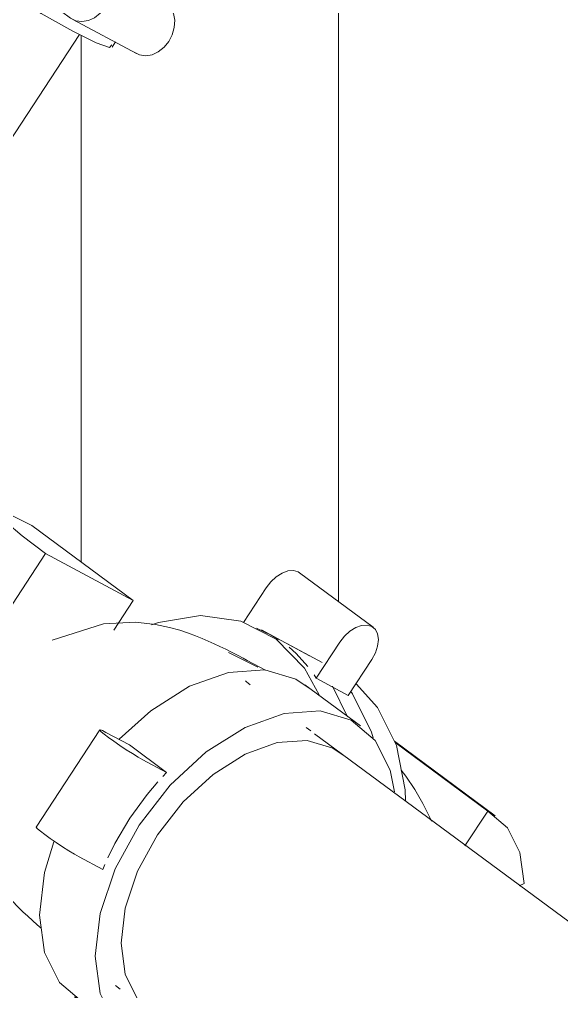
# Model space of a CAD drawing. Header units: metres. Extents: x 63 to 378, y -27 to 78.
# Drawn here: x 316.984 to 317.445, y 2.261 to 3.088 of the extents above; entities that cross this region are included whole.
import ezdxf

# ---------------------------------------------------------------- set-up
doc = ezdxf.new("R2010")
doc.units = ezdxf.units.M
doc.layers.add('P-PIPE', color=7, linetype='Continuous', lineweight=18)

# ---------------------------------------------------------------- blocks, each defined once
blk = doc.blocks.new('Victaulic-IPS-Rigid Coupling Style 07-W07-107 - Standard-V473-3D BOMBAS')
at = {"layer": 'P-PIPE', "color": 1, "true_color": 0xff0000}
for p, q in [((-60.44207, 3.30329), (-60.46113, 3.31349)), ((-60.4437, 3.30081), (-60.45925, 3.3123)), ((-60.44041, 3.30793), (-60.48129, 3.24566)), ((-60.4865, 3.27078), (-60.47095, 3.25929)), ((-60.19987, 3.14543), (-60.21596, 3.15347)), ((-60.23661, 3.14779), (-60.26386, 3.10627)), ((-60.21339, 3.13062), (-60.23661, 3.14779)), ((-60.23368, 3.14606), (-60.23661, 3.14779)), ((-60.19063, 3.1421), (-60.19945, 3.14525)), ((-60.18844, 3.1439), (-60.19018, 3.14203)), ((-60.18239, 3.11877), (-60.18447, 3.11967)), ((-60.18239, 3.11877), (-60.15916, 3.10161)), ((-60.17444, 3.11139), (-60.16437, 3.12674)), ((-60.26386, 3.10627), (-60.24064, 3.08911)), ((-60.23875, 3.08792), (-60.18453, 3.05891)), ((-60.20524, 3.06446), (-60.20241, 3.06878))]:
    blk.add_line(p, q, dxfattribs=at)
for points in [[(-60.45925, 3.3123, 0), (-60.46379, 3.3146, 0), (-60.46895, 3.31534, 0), (-60.47438, 3.31445, 0), (-60.47971, 3.312, 0), (-60.48457, 3.30816, 0), (-60.48863, 3.30318, 0), (-60.49162, 3.29741, 0), (-60.49333, 3.29124, 0), (-60.49365, 3.2851, 0), (-60.49255, 3.27939, 0), (-60.49011, 3.2745, 0), (-60.4865, 3.27078, 0)], [(-60.41268, 3.29761, 0), (-60.42674, 3.30445, 0), (-60.43809, 3.30839, 0), (-60.4402, 3.30614, 0), (-60.43292, 3.29782, 0), (-60.41674, 3.28403, 0), (-60.39276, 3.26569, 0)], [(-60.39276, 3.26569, 0), (-60.36263, 3.24405, 0), (-60.3284, 3.22059, 0), (-60.29239, 3.19691, 0), (-60.25706, 3.17463, 0), (-60.22482, 3.15525, 0), (-60.19787, 3.1401, 0), (-60.17804, 3.13022, 0), (-60.16669, 3.12627, 0), (-60.16458, 3.12853, 0), (-60.17187, 3.13684, 0), (-60.18466, 3.1479, 0)], [(-60.43364, 3.20341, 0), (-60.45761, 3.22176, 0), (-60.47379, 3.23555, 0), (-60.48108, 3.24386, 0), (-60.47999, 3.24617, 0)], [(-60.20546, 3.06626, 0), (-60.20757, 3.064, 0), (-60.21892, 3.06795, 0), (-60.23875, 3.07783, 0), (-60.2657, 3.09298, 0), (-60.29794, 3.11235, 0), (-60.33326, 3.13464, 0), (-60.36927, 3.15832, 0), (-60.40351, 3.18178, 0), (-60.43364, 3.20341, 0)], [(-60.20832, 3.13169, 0), (-60.21439, 3.13502, 0), (-60.22624, 3.14174, 0)], [(-60.24064, 3.08911, 0), (-60.23609, 3.0868, 0), (-60.23093, 3.08607, 0), (-60.2255, 3.08696, 0), (-60.22018, 3.0894, 0), (-60.21532, 3.09325, 0), (-60.21125, 3.09822, 0), (-60.20826, 3.10399, 0), (-60.20655, 3.11016, 0), (-60.20623, 3.11631, 0), (-60.20733, 3.12202, 0), (-60.20977, 3.1269, 0), (-60.21339, 3.13062, 0)], [(-60.1879, 3.12123, 0), (-60.19606, 3.12522, 0), (-60.20122, 3.12788, 0)], [(-60.15916, 3.10161, 0), (-60.15555, 3.09789, 0), (-60.15311, 3.09301, 0), (-60.15201, 3.0873, 0), (-60.15233, 3.08115, 0), (-60.15404, 3.07498, 0), (-60.15703, 3.06921, 0), (-60.16109, 3.06423, 0), (-60.16595, 3.06039, 0), (-60.17128, 3.05794, 0), (-60.17671, 3.05706, 0), (-60.18187, 3.05779, 0), (-60.18641, 3.0601, 0)]]:
    blk.add_polyline3d(points, dxfattribs=at)
blk = doc.blocks.new('Victaulic-IPS-Elbow No 10-13 - AC-2776759-3D BOMBAS')
at = {"layer": 'P-PIPE', "color": 11, "lineweight": 9, "true_color": 0xff8080}
for p, q in [((-59.87905, 2.41028), (-59.96488, 2.4737)), ((-59.96465, 2.4735), (-59.9624, 2.47167)), ((-59.9624, 2.47167), (-59.96465, 2.4735)), ((-59.88545, 2.41433), (-59.96434, 2.47262)), ((-59.88545, 2.41433), (-59.90486, 2.38476)), ((-59.85868, 2.35064), (-59.8545, 2.35271))]:
    blk.add_line(p, q, dxfattribs=at)
at = {"layer": 'P-PIPE', "color": 11, "true_color": 0xff8080}
blk.add_polyline3d([(-59.95905, 2.44916, 0), (-59.95509, 2.44392, 0), (-59.94752, 2.43254, 0), (-59.94072, 2.42085, 0), (-59.93467, 2.40893, 0), (-59.93328, 2.40576, 0)], dxfattribs=at)
at = {"layer": 'P-PIPE', "color": 11, "lineweight": 9, "true_color": 0xff8080}
blk.add_polyline3d([(-59.8545, 2.35271, 0), (-59.8581, 2.37908, 0), (-59.86866, 2.4001, 0), (-59.88545, 2.41433, 0)], dxfattribs=at)
blk = doc.blocks.new('Victaulic-IPS-Rigid Coupling Style 07-W07-107 - Standard-V475-3D BOMBAS')
at = {"layer": 'P-PIPE', "color": 11, "true_color": 0xff8080}
for p, q in [((-60.02643, 2.5408), (-60.05659, 2.55693)), ((-60.00479, 2.49438), (-60.01757, 2.52054))]:
    blk.add_line(p, q, dxfattribs=at)
blk.add_polyline3d([(-59.99757, 2.52263, 0), (-59.97926, 2.50249, 0), (-59.96308, 2.47011, 0), (-59.9558, 2.43223, 0), (-59.95545, 2.42297, 0)], dxfattribs=at)
blk = doc.blocks.new('Victaulic-IPS-Elbow No 10-13 - AC-V481-3D BOMBAS')
at = {"layer": 'P-PIPE', "color": 11, "lineweight": 9, "true_color": 0xff8080}
for p, q in [((-60.30139, 2.66835), (-60.37612, 2.5545)), ((-60.18725, 2.59343), (-60.27368, 2.65729)), ((-60.26198, 2.63342), (-60.33671, 2.51957)), ((-60.26198, 2.63342), (-60.18725, 2.59343)), ((-60.20377, 2.56826), (-60.18725, 2.59343)), ((-60.37612, 2.5545), (-60.45085, 2.44065)), ((-60.41144, 2.40572), (-60.33671, 2.51957)), ((-60.33671, 2.51957), (-60.30087, 2.50039)), ((-60.30087, 2.50039), (-60.33671, 2.51957)), ((-60.33671, 2.36573), (-60.41144, 2.40572)), ((-60.32126, 2.38927), (-60.33671, 2.36573))]:
    blk.add_line(p, q, dxfattribs=at)
at = {"layer": 'P-PIPE', "color": 11, "true_color": 0xff8080}
for p, q in [((-60.07473, 2.53423), (-60.09017, 2.54249)), ((-60.03613, 2.48245), (-60.04009, 2.48538)), ((-60.20236, 2.26577), (-60.1984, 2.26284))]:
    blk.add_line(p, q, dxfattribs=at)
at = {"layer": 'P-PIPE', "color": 11, "lineweight": 9, "true_color": 0xff8080}
for points in [[(-60.27368, 2.65729, 0), (-60.29008, 2.66547, 0), (-60.29947, 2.66873, 0), (-60.30121, 2.66686, 0), (-60.29519, 2.65999, 0), (-60.28181, 2.64858, 0), (-60.26198, 2.63342, 0)], [(-60.37504, 2.55493, 0), (-60.37594, 2.55301, 0), (-60.36991, 2.54614, 0), (-60.35653, 2.53473, 0), (-60.33671, 2.51957, 0)], [(-60.33671, 2.51957, 0), (-60.35653, 2.53473, 0), (-60.36991, 2.54614, 0), (-60.37594, 2.55301, 0), (-60.37504, 2.55493, 0)], [(-60.41144, 2.40572, 0), (-60.43126, 2.42088, 0), (-60.44464, 2.43229, 0), (-60.45067, 2.43917, 0), (-60.44977, 2.44108, 0)]]:
    blk.add_polyline3d(points, dxfattribs=at)
at = {"layer": 'P-PIPE', "color": 11, "true_color": 0xff8080}
for points in [[(-60.25634, 2.55982, 0), (-60.21251, 2.57374, 0), (-60.18536, 2.57496, 0), (-60.16823, 2.57307, 0), (-60.15643, 2.57058, 0), (-60.14756, 2.5681, 0), (-60.14038, 2.56572, 0), (-60.1342, 2.56342, 0), (-60.12862, 2.56117, 0), (-60.1234, 2.55893, 0), (-60.11838, 2.55667, 0), (-60.11346, 2.55435, 0), (-60.10856, 2.55197, 0), (-60.10363, 2.54951, 0), (-60.09865, 2.54696, 0), (-60.09359, 2.54431, 0), (-60.09017, 2.54249, 0)], [(-60.0916, 2.52511, 0), (-60.09077, 2.52436, 0), (-60.08947, 2.52323, 0), (-60.08776, 2.52177, 0)], [(-60.31664, 2.48869, 0), (-60.3308, 2.44637, 0), (-60.32614, 2.40062, 0), (-60.31646, 2.37523, 0), (-60.30791, 2.36026, 0), (-60.30094, 2.35043, 0), (-60.29514, 2.34328, 0), (-60.29009, 2.33764, 0), (-60.28553, 2.33288, 0), (-60.28124, 2.32866, 0), (-60.27711, 2.32476, 0), (-60.27304, 2.32105, 0), (-60.26896, 2.31746, 0), (-60.26556, 2.31454, 0)]]:
    blk.add_polyline3d(points, dxfattribs=at)
blk = doc.blocks.new('Victaulic-IPS-Rigid Coupling Style 07-W07-107 - Standard-V482-3D BOMBAS')
at = {"layer": 'P-PIPE', "color": 11, "true_color": 0xff8080}
for p, q in [((-59.98302, 2.57067), (-60.04574, 2.617)), ((-60.09355, 2.57472), (-60.07415, 2.60428)), ((-60.03714, 2.54652), (-60.07801, 2.56839)), ((-60.01144, 2.55794), (-60.03152, 2.52734)), ((-60.10609, 2.54932), (-60.08117, 2.53667)), ((-60.00427, 2.51276), (-59.98419, 2.54336)), ((-60.03339, 2.5302), (-60.03152, 2.52734)), ((-60.03152, 2.52734), (-60.00427, 2.51276))]:
    blk.add_line(p, q, dxfattribs=at)
for points in [[(-60.07415, 2.60428, 0), (-60.07016, 2.6094, 0), (-60.06552, 2.61368, 0), (-60.06053, 2.61682, 0), (-60.05554, 2.61861, 0), (-60.05089, 2.61892, 0), (-60.0469, 2.61774, 0), (-60.04574, 2.617, 0)], [(-60.02908, 2.5132, 0), (-60.04156, 2.53582, 0), (-60.06553, 2.5605, 0), (-60.09566, 2.5758, 0), (-60.1299, 2.58067, 0), (-60.16591, 2.57478, 0), (-60.17185, 2.57279, 0)], [(-60.08227, 2.56983, 0), (-60.06978, 2.56397, 0), (-60.06353, 2.5602, 0)], [(-59.98419, 2.54336, 0), (-59.98113, 2.54898, 0), (-59.97921, 2.55471, 0), (-59.97855, 2.56017, 0), (-59.97921, 2.56498, 0), (-59.98113, 2.56881, 0), (-59.98419, 2.5714, 0), (-59.98818, 2.57258, 0), (-59.99283, 2.57227, 0), (-59.99782, 2.57048, 0), (-60.0028, 2.56734, 0), (-60.00745, 2.56306, 0), (-60.01144, 2.55794, 0)], [(-60.05468, 2.55371, 0), (-60.04859, 2.54831, 0), (-60.0386, 2.53733, 0)], [(-60.00211, 2.51593, 0), (-60.00068, 2.51395, 0), (-59.9845, 2.48157, 0), (-59.98295, 2.47659, 0)]]:
    blk.add_polyline3d(points, dxfattribs=at)
blk = doc.blocks.new('Victaulic-IPS-Rigid Coupling Style 07-W07-107 - Standard-V483-3D BOMBAS')
at = {"layer": 'P-PIPE', "color": 11, "true_color": 0xff8080}
for p, q in [((-59.9939, 2.48677), (-60.04118, 2.52171)), ((-60.21564, 2.48329), (-60.26987, 2.40068)), ((-60.19051, 2.47053), (-60.21059, 2.48128)), ((-60.15899, 2.44724), (-60.19051, 2.47053)), ((-60.17908, 2.45799), (-60.15899, 2.44724)), ((-60.16224, 2.44383), (-60.15899, 2.44724)), ((-60.21322, 2.36464), (-60.2333, 2.37538)), ((-60.21322, 2.36464), (-60.21146, 2.36884)), ((-60.23741, 2.25614), (-60.19013, 2.22121))]:
    blk.add_line(p, q, dxfattribs=at)
for points in [[(-60.19927, 2.47544, 0), (-60.17237, 2.49964, 0), (-60.13929, 2.52047, 0), (-60.10621, 2.53233, 0), (-60.07539, 2.53442, 0), (-60.04892, 2.5266, 0), (-60.0375, 2.51875, 0)], [(-59.96493, 2.43053, 0), (-59.96857, 2.44905, 0), (-59.98134, 2.47446, 0), (-60.00165, 2.49167, 0), (-60.02812, 2.49949, 0), (-60.05894, 2.4974, 0), (-60.09202, 2.48554, 0), (-60.1251, 2.46471, 0), (-60.15592, 2.43633, 0), (-60.18239, 2.40234, 0)], [(-60.21059, 2.48128, 0), (-60.21358, 2.48277, 0), (-60.21529, 2.48336, 0), (-60.21561, 2.48302, 0), (-60.21451, 2.48177, 0), (-60.21207, 2.47969, 0), (-60.20846, 2.47692, 0), (-60.20392, 2.47366, 0), (-60.19875, 2.47012, 0), (-60.19333, 2.46655, 0), (-60.188, 2.46319, 0), (-60.18314, 2.46027, 0), (-60.17908, 2.45799, 0)], [(-60.16675, 2.39398, 0), (-60.14486, 2.42208, 0), (-60.11937, 2.44554, 0), (-60.09202, 2.46277, 0), (-60.06466, 2.47258, 0), (-60.03918, 2.47431, 0), (-60.01729, 2.46784, 0), (-60.00784, 2.46134, 0)], [(-60.19027, 2.40817, 0), (-60.17551, 2.4285, 0), (-60.16645, 2.43922, 0)], [(-60.209, 2.3744, 0), (-60.20293, 2.38671, 0), (-60.19027, 2.40817, 0)], [(-60.2333, 2.37538, 0), (-60.23736, 2.37767, 0), (-60.24222, 2.38059, 0), (-60.24755, 2.38395, 0), (-60.25298, 2.38752, 0), (-60.25814, 2.39105, 0), (-60.26268, 2.39432, 0), (-60.2663, 2.39708, 0), (-60.26873, 2.39916, 0), (-60.26983, 2.40041, 0), (-60.26952, 2.40075, 0)], [(-60.18239, 2.40234, 0), (-60.2027, 2.36506, 0), (-60.21547, 2.32703, 0), (-60.21982, 2.29083, 0), (-60.21547, 2.25894, 0), (-60.2027, 2.23352, 0), (-60.18239, 2.21631, 0), (-60.15592, 2.20849, 0), (-60.12666, 2.21025, 0)], [(-60.16675, 2.24014, 0), (-60.18354, 2.25437, 0), (-60.1941, 2.27539, 0), (-60.1977, 2.30176, 0), (-60.1941, 2.33169, 0), (-60.18354, 2.36315, 0), (-60.16675, 2.39398, 0)], [(-60.22966, 2.25125, 0), (-60.24997, 2.26845, 0), (-60.26274, 2.29387, 0), (-60.2671, 2.32576, 0), (-60.26274, 2.36196, 0), (-60.25478, 2.38817, 0)]]:
    blk.add_polyline3d(points, dxfattribs=at)

msp = doc.modelspace()

# ---------------------------------------------------------------- linework, layer by layer
at = {"layer": 'P-PIPE', "color": 1, "true_color": 0xff0000}
for p, q in [((317.25546, 2.59232), (317.25546, 3.21557)), ((316.91146, 2.88695), (317.03489, 3.075)), ((317.03638, 3.07425), (317.03638, 2.62618))]:
    msp.add_line(p, q, dxfattribs=at)
at = {"layer": 'P-PIPE', "color": 11, "true_color": 0xff8080}
msp.add_line((319.30465, 0.95079), (317.23504, 2.48007), dxfattribs=at)

# ---------------------------------------------------------------- block references
at = {"layer": 'P-PIPE', "color": 1, "true_color": 0xff0000}
msp.add_blockref('Victaulic-IPS-Rigid Coupling Style 07-W07-107 - Standard-V473-3D BOMBAS', (377.26795, 0), dxfattribs=at)
at = {"layer": 'P-PIPE', "color": 11, "true_color": 0xff8080}
for name in ['Victaulic-IPS-Elbow No 10-13 - AC-V481-3D BOMBAS', 'Victaulic-IPS-Rigid Coupling Style 07-W07-107 - Standard-V482-3D BOMBAS', 'Victaulic-IPS-Rigid Coupling Style 07-W07-107 - Standard-V475-3D BOMBAS', 'Victaulic-IPS-Rigid Coupling Style 07-W07-107 - Standard-V483-3D BOMBAS', 'Victaulic-IPS-Elbow No 10-13 - AC-2776759-3D BOMBAS']:
    msp.add_blockref(name, (377.26795, 0), dxfattribs=at)

doc.saveas('drawing.dxf')
